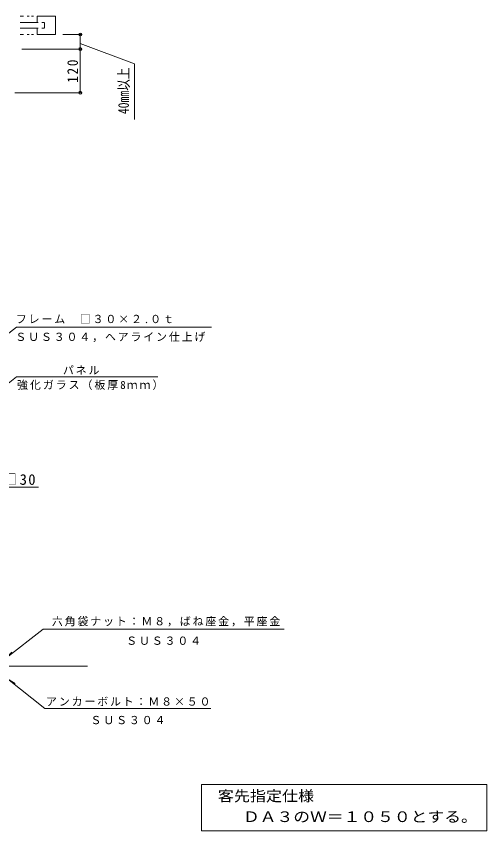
# Model space of a CAD drawing. Units: millimetres at full size, sheet at 1:10; details may follow other scales. Extents: x -881 to 1824, y -1360 to 1186.
# Drawn here: x 534 to 1824, y -1132 to 1105 of the extents above; entities that cross this region are included whole.
import ezdxf
from ezdxf.enums import TextEntityAlignment as Align

# ---------------------------------------------------------------- set-up
doc = ezdxf.new("R2010")
doc.units = ezdxf.units.MM
doc.header["$LTSCALE"] = 10
doc.header["$PDMODE"] = 32
doc.header["$PDSIZE"] = 8
doc.linetypes.add('DOUBLE_CHAIN1', pattern=[8.8, 5, -1, 0.6, -0.6, 0.6, -1])
for name, color, linetype, lineweight in [('0-4_その他', 7, 'Continuous', 9), ('0-5_寸法', 7, 'Continuous', 9), ('0-E', 7, 'Continuous', 9)]:
    doc.layers.add(name, color=color, linetype=linetype, lineweight=lineweight)
doc.styles.add('ＭＳ ゴシック', font='')
doc.styles.get('ＭＳ ゴシック').set_extended_font_data('MS Gothic')

msp = doc.modelspace()

# ---------------------------------------------------------------- linework, layer by layer
at = {"layer": '0-4_その他'}
for p, q in [((712.43, 1054.97), (661.43, 1054.97)), ((709.43, 1054.97), (709.43, 1014.97)), ((857.76, 974.72), (709.43, 1029.97)), ((712.43, 1014.97), (549.43, 1014.97)), ((709.43, 1014.97), (709.43, 894.97)), ((857.76, 974.72), (857.76, 821.08)), ((712.43, 894.97), (529.43, 894.97)), ((449.43, -188.56), (595.03, -188.56))]:
    msp.add_line(p, q, dxfattribs=at)
for p in [(709.43, 1054.97), (709.43, 1014.97), (709.43, 894.97)]:
    msp.add_point(p, dxfattribs=at)
at = {"layer": '0-5_寸法'}
for p, q in [((534.29, 251.36), (479.43, 208.24)), ((534.29, 251.36), (1069.28, 251.36)), ((534.29, 114.46), (431.43, 33.62)), ((534.29, 114.46), (922.11, 114.46)), ((607.29, -578.12), (1268.14, -578.12)), ((612.33, -795.58), (1067.42, -795.58)), ((1041.6, -1004.62), (1824.1, -1004.62)), ((1041.6, -1004.62), (1041.6, -1131.62)), ((1824.1, -1131.62), (1824.1, -1004.62)), ((1041.6, -1131.62), (1824.1, -1131.62))]:
    msp.add_line(p, q, dxfattribs=at)
for points in [[(607.29, -578.12), (504.43, -658.96), (521.91, -641.07)], [(612.33, -795.58), (509.47, -714.74), (530.97, -727.49)]]:
    msp.add_lwpolyline(points, dxfattribs=at)
at = {"layer": '0-E', "linetype": 'DOUBLE_CHAIN1'}
for p, q in [((641.43, 1104.97), (544.07, 1104.97)), ((591.43, 1087.47), (591.43, 1104.97)), ((641.43, 1054.97), (641.43, 1104.97)), ((544.07, 1087.47), (611.43, 1087.47)), ((611.43, 1072.47), (611.43, 1087.47)), ((544.07, 1072.47), (611.43, 1072.47)), ((641.43, 1054.97), (544.07, 1054.97)), ((591.43, 1054.97), (591.43, 1072.47))]:
    msp.add_line(p, q, dxfattribs=at)
at = {"layer": '0-E'}
msp.add_line((399.43, -680.06), (729.43, -680.06), dxfattribs=at)

# ---------------------------------------------------------------- texts
at = {"layer": '0-4_その他', "color": 2, "style": 'ＭＳ ゴシック', "width": 0.8}
msp.add_text('40㎜以上', height=29.33, rotation=90, dxfattribs=at).set_placement((851.43, 836.4), align=Align.BOTTOM_LEFT)
at = {"layer": '0-4_その他', "color": 2, "insert": (703.43, 922.47), "char_height": 29.33, "attachment_point": 7, "rotation": 90, "style": 'ＭＳ ゴシック'}
msp.add_mtext('\\T1.27;\\W0.9;120', dxfattribs=at)
at = {"layer": '0-4_その他', "color": 2, "insert": (495.34, -182.56), "char_height": 29.33, "attachment_point": 7, "style": 'ＭＳ ゴシック'}
msp.add_mtext('\\T1.19;□30', dxfattribs=at)
at = {"layer": '0-5_寸法', "color": 2, "style": 'ＭＳ ゴシック'}
for s, width, p in [('客先指定仕様', 1.1, (1086.6, -1059.62)), ('\u3000 ＤＡ３のＷ＝１０５０とする。', 1.15, (1086.6, -1116.62))]:
    msp.add_text(s, height=29.33, dxfattribs=dict(at, width=width)).set_placement(p, align=Align.BOTTOM_LEFT)
at = {"layer": '0-5_寸法', "char_height": 21.99, "attachment_point": 7, "style": 'ＭＳ ゴシック'}
for s, insert in [('\\T1.17;フレーム\u3000□３０×２.０ｔ', (532.65, 261.4)), ('\\T1.17;ＳＵＳ３０４，ヘアライン仕上げ', (531.22, 210.15)), ('\\T1.17;パネル', (661.77, 120.54)), ('\\T1.18;強化ガラス（板厚8ｍｍ）', (535.78, 78.69)), ('\\T1.17;六角袋ナット：Ｍ８，ばね座金，平座金', (631.37, -570.92)), ('\\T1.17;ＳＵＳ３０４', (835.22, -621.43)), ('\\T1.17;アンカーボルト：Ｍ８×５０', (615.42, -789.42)), ('\\T1.17;ＳＵＳ３０４', (737.37, -839.42))]:
    msp.add_mtext(s, dxfattribs=dict(at, insert=insert))

doc.saveas('drawing.dxf')
